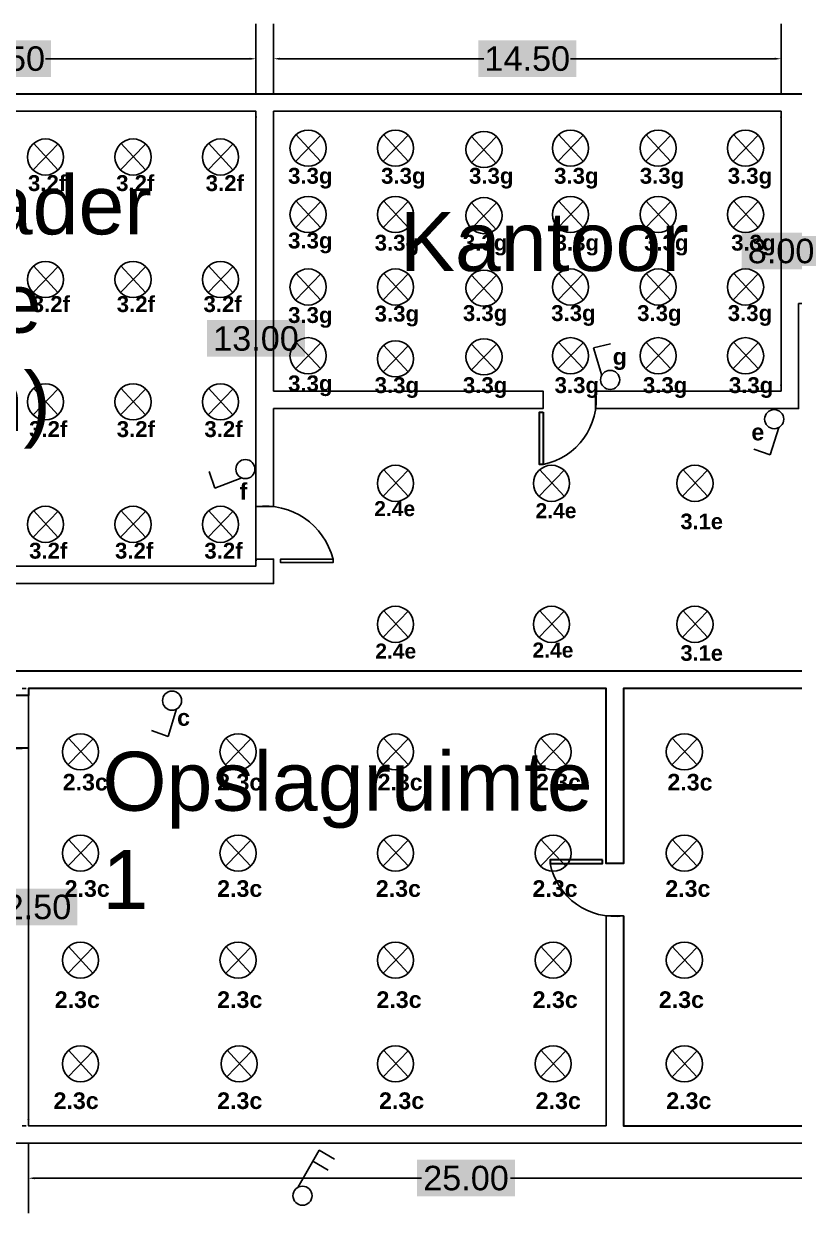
# Model space of a CAD drawing. Header units: inches. Extents: x 13 to 217, y 23 to 57.
# Drawn here: x 44.28 to 66.29, y 23.48 to 57.48 of the extents above; entities that cross this region are included whole.
import ezdxf

# ---------------------------------------------------------------- set-up
doc = ezdxf.new("R2010")
doc.units = ezdxf.units.IN
doc.header["$MEASUREMENT"] = 0
for name, color, linetype in [('Layer1', 250, 'Continuous'), ('Layer2', 3, 'Continuous'), ('Layer3', 140, 'Continuous')]:
    doc.layers.add(name, color=color, linetype=linetype)
doc.styles.get("Standard").update_dxf_attribs({"font": 'arial.ttf'})
doc.dimstyles.get("Standard").update_dxf_attribs({"dimtxt": 0.7, "dimasz": 0.18, "dimexe": 0.18, "dimexo": 0.0625, "dimgap": 0.09, "dimtad": 0, "dimtih": 1, "dimtoh": 1, "dimzin": 0, "dimdsep": 46, "dimtxsty": 'Standard', "dimcen": 0.09, "dimclrt": 250, "dimadec": 0, "dimazin": 0, "dimtfac": 1, "dimtofl": 0, "dimtmove": 0, "dimatfit": 3, "dimfxl": 1, "dimtfill": 2, "dimtfillclr": 1, "dimtolj": 1, "dimtzin": 0, "dimarcsym": 0})

# ---------------------------------------------------------------- blocks, each defined once
blk = doc.blocks.new('*D2')
at = {"layer": 'Defpoints', "color": 0, "transparency": 16777216}
for p in [(44.412, 24.479), (69.412, 24.479), (69.412, 24.479)]:
    blk.add_point(p, dxfattribs=at)
at = {"layer": 'Layer2', "color": 0, "lineweight": -2, "transparency": 16777216}
for p, q in [((44.412, 24.541), (44.412, 24.659)), ((69.412, 24.541), (69.412, 24.659)), ((44.592, 24.479), (55.636, 24.479)), ((69.232, 24.479), (58.187, 24.479))]:
    blk.add_line(p, q, dxfattribs=at)
at = {"layer": 'Layer2', "color": 0, "transparency": 16777216}
for points in [[(44.592, 24.509), (44.592, 24.449), (44.412, 24.479)], [(69.232, 24.509), (69.232, 24.449), (69.412, 24.479)]]:
    blk.add_solid(points, dxfattribs=at)
at = {"layer": 'Layer2', "color": 250, "transparency": 16777216, "insert": (56.912, 24.479), "char_height": 0.7, "attachment_point": 5, "bg_fill": 1, "box_fill_scale": 1.25, "bg_fill_color": 1, "bg_fill_transparency": 0}
blk.add_mtext('\\A1;25.00', dxfattribs=at)
blk = doc.blocks.new('*D22')
at = {"layer": 'Defpoints', "color": 0, "transparency": 16777216}
for p in [(51.412, 56.479), (51.412, 56.479), (65.912, 56.479)]:
    blk.add_point(p, dxfattribs=at)
at = {"layer": 'Layer2', "color": 0, "lineweight": -2, "transparency": 16777216}
for p, q in [((51.412, 56.541), (51.412, 56.659)), ((51.592, 56.479), (57.425, 56.479)), ((65.732, 56.479), (59.899, 56.479)), ((65.912, 56.541), (65.912, 56.659))]:
    blk.add_line(p, q, dxfattribs=at)
at = {"layer": 'Layer2', "color": 0, "transparency": 16777216}
for points in [[(51.592, 56.509), (51.592, 56.449), (51.412, 56.479)], [(65.732, 56.509), (65.732, 56.449), (65.912, 56.479)]]:
    blk.add_solid(points, dxfattribs=at)
at = {"layer": 'Layer2', "color": 250, "transparency": 16777216, "insert": (58.662, 56.479), "char_height": 0.7, "attachment_point": 5, "bg_fill": 1, "box_fill_scale": 1.25, "bg_fill_color": 1, "bg_fill_transparency": 0}
blk.add_mtext('\\A1;14.50', dxfattribs=at)
blk = doc.blocks.new('*D23')
at = {"layer": 'Defpoints', "color": 0, "transparency": 16777216}
for p in [(36.412, 56.479), (36.412, 56.479), (50.912, 56.479)]:
    blk.add_point(p, dxfattribs=at)
at = {"layer": 'Layer2', "color": 0, "lineweight": -2, "transparency": 16777216}
for p, q in [((36.412, 56.541), (36.412, 56.659)), ((36.592, 56.479), (42.425, 56.479)), ((50.732, 56.479), (44.899, 56.479)), ((50.912, 56.541), (50.912, 56.659))]:
    blk.add_line(p, q, dxfattribs=at)
at = {"layer": 'Layer2', "color": 0, "transparency": 16777216}
for points in [[(36.592, 56.509), (36.592, 56.449), (36.412, 56.479)], [(50.732, 56.509), (50.732, 56.449), (50.912, 56.479)]]:
    blk.add_solid(points, dxfattribs=at)
at = {"layer": 'Layer2', "color": 250, "transparency": 16777216, "insert": (43.662, 56.479), "char_height": 0.7, "attachment_point": 5, "bg_fill": 1, "box_fill_scale": 1.25, "bg_fill_color": 1, "bg_fill_transparency": 0}
blk.add_mtext('\\A1;14.50', dxfattribs=at)
blk = doc.blocks.new('*D28')
at = {"layer": 'Defpoints', "color": 0, "transparency": 16777216}
for p in [(50.912, 54.979), (50.912, 41.979), (50.912, 41.979)]:
    blk.add_point(p, dxfattribs=at)
at = {"layer": 'Layer2', "color": 0, "lineweight": -2, "transparency": 16777216}
for p, q in [((50.849, 54.979), (50.732, 54.979)), ((50.912, 54.799), (50.912, 48.926)), ((50.912, 42.159), (50.912, 48.031)), ((50.849, 41.979), (50.732, 41.979))]:
    blk.add_line(p, q, dxfattribs=at)
at = {"layer": 'Layer2', "color": 0, "transparency": 16777216}
for points in [[(50.882, 54.799), (50.942, 54.799), (50.912, 54.979)], [(50.882, 42.159), (50.942, 42.159), (50.912, 41.979)]]:
    blk.add_solid(points, dxfattribs=at)
at = {"layer": 'Layer2', "color": 250, "transparency": 16777216, "insert": (50.912, 48.479), "char_height": 0.7, "attachment_point": 5, "bg_fill": 1, "box_fill_scale": 1.25, "bg_fill_color": 1, "bg_fill_transparency": 0}
blk.add_mtext('\\A1;13.00', dxfattribs=at)
blk = doc.blocks.new('*D29')
at = {"layer": 'Defpoints', "color": 0, "transparency": 16777216}
for p in [(65.912, 54.979), (65.912, 46.979), (65.912, 46.979)]:
    blk.add_point(p, dxfattribs=at)
at = {"layer": 'Layer2', "color": 0, "lineweight": -2, "transparency": 16777216}
for p, q in [((65.849, 54.979), (65.732, 54.979)), ((65.912, 54.799), (65.912, 51.426)), ((65.912, 47.159), (65.912, 50.531)), ((65.849, 46.979), (65.732, 46.979))]:
    blk.add_line(p, q, dxfattribs=at)
at = {"layer": 'Layer2', "color": 0, "transparency": 16777216}
for points in [[(65.882, 54.799), (65.942, 54.799), (65.912, 54.979)], [(65.882, 47.159), (65.942, 47.159), (65.912, 46.979)]]:
    blk.add_solid(points, dxfattribs=at)
at = {"layer": 'Layer2', "color": 250, "transparency": 16777216, "insert": (65.912, 50.979), "char_height": 0.7, "attachment_point": 5, "bg_fill": 1, "box_fill_scale": 1.25, "bg_fill_color": 1, "bg_fill_transparency": 0}
blk.add_mtext('\\A1;8.00', dxfattribs=at)
blk = doc.blocks.new('*D32')
at = {"layer": 'Defpoints', "color": 0, "transparency": 16777216}
for p in [(44.412, 38.479), (44.412, 38.479), (44.412, 25.979)]:
    blk.add_point(p, dxfattribs=at)
at = {"layer": 'Layer2', "color": 0, "lineweight": -2, "transparency": 16777216}
for p, q in [((44.349, 38.479), (44.232, 38.479)), ((44.412, 38.299), (44.412, 32.676)), ((44.412, 26.159), (44.412, 31.781)), ((44.349, 25.979), (44.232, 25.979))]:
    blk.add_line(p, q, dxfattribs=at)
at = {"layer": 'Layer2', "color": 0, "transparency": 16777216}
for points in [[(44.382, 38.299), (44.442, 38.299), (44.412, 38.479)], [(44.382, 26.159), (44.442, 26.159), (44.412, 25.979)]]:
    blk.add_solid(points, dxfattribs=at)
at = {"layer": 'Layer2', "color": 250, "transparency": 16777216, "insert": (44.412, 32.229), "char_height": 0.7, "attachment_point": 5, "bg_fill": 1, "box_fill_scale": 1.25, "bg_fill_color": 1, "bg_fill_transparency": 0}
blk.add_mtext('\\A1;12.50', dxfattribs=at)
blk = doc.blocks.new('lamp')
at = {"layer": 'Layer2'}
for p, q in [((17.965, 64.374), (17.965, 64.374)), ((17.701, 64.269), (18.223, 63.728)), ((17.705, 63.728), (18.219, 64.283)), ((17.965, 63.62), (17.965, 63.62)), ((17.965, 63.62), (17.965, 63.62))]:
    blk.add_line(p, q, dxfattribs=at)
blk.add_circle((17.965, 63.997), 0.377, dxfattribs=at)
blk = doc.blocks.new('c')
at = {"color": 114, "true_color": 0x139b48}
blk.add_line((52.536, 22.732), (52.156, 22.005), dxfattribs=at)
at = {"layer": 'Layer3', "color": 114, "true_color": 0x139b48}
blk.add_line((52.536, 22.732), (52.969, 22.482), dxfattribs=at)
blk.add_circle((52.241, 21.748), 0.273, dxfattribs=at)

msp = doc.modelspace()

# ---------------------------------------------------------------- linework, layer by layer
for p, q in [((50.912, 55.479), (50.912, 57.479)), ((51.412, 55.479), (51.412, 57.479)), ((65.912, 55.479), (65.912, 57.479)), ((44.412, 25.479), (44.412, 23.479))]:
    msp.add_line(p, q)
at = {"lineweight": 30}
for points in [[(15.412, 54.979), (15.412, 48.979), (24.617, 48.979), (24.617, 48.479), (15.412, 48.479), (15.412, 43.979), (14.912, 43.979), (14.912, 55.479), (214.912, 55.479), (214.912, 44.479), (214.412, 44.479), (214.412, 49.479), (208.862, 49.479), (208.862, 49.979, -0.395447), (207.362, 47.879), (207.362, 49.379), (207.262, 49.379), (207.262, 47.879), (207.362, 47.879)], [(37.112, 35.579, -0.395447), (38.612, 33.479), (38.612, 33.979), (43.912, 33.979), (43.912, 36.779), (44.412, 36.779, -0.375735), (42.312, 38.179)]]:
    msp.add_lwpolyline(points, format="xyb", dxfattribs=at)
msp.add_lwpolyline([(50.912, 43.679), (50.912, 54.979), (36.412, 54.979), (36.412, 46.479), (36.412, 43.679)])
for points in [[(53.112, 42.179), (53.112, 42.079), (51.612, 42.079), (51.612, 42.179), (53.112, 42.179, 0.378105), (50.912, 43.679), (51.412, 43.679), (51.412, 46.479), (56.712, 46.479), (59.112, 46.479), (59.112, 46.979), (56.712, 46.979), (51.412, 46.979), (51.412, 54.979), (65.912, 54.979), (65.912, 46.979), (60.612, 46.979)], [(72.962, 47.879, -0.395447), (71.462, 49.979), (71.462, 49.479), (66.412, 49.479), (66.412, 46.479), (60.612, 46.479), (60.612, 46.979, -0.395447), (59.112, 44.879)], [(13.312, 43.879, 0.395447), (15.412, 42.379), (14.912, 42.379), (14.912, 38.679), (14.912, 37.179), (14.912, 25.479), (172.709, 25.479), (202.709, 25.479), (214.912, 25.479), (214.912, 42.979), (214.412, 42.979, 0.395447), (216.512, 44.479)], [(44.412, 36.779), (44.412, 33.979), (44.412, 25.979), (60.912, 25.979), (60.912, 31.979), (61.412, 31.979, -0.395447), (59.312, 33.479)]]:
    msp.add_lwpolyline(points, format="xyb")
for points in [[(59.112, 46.379), (59.112, 44.879), (59.012, 44.879), (59.012, 46.379), (59.112, 46.379)], [(69.412, 38.479), (61.412, 38.479), (61.412, 33.479), (60.912, 33.479), (60.912, 38.479), (44.412, 38.479), (44.412, 38.279), (43.912, 38.279), (43.912, 38.979), (44.412, 38.979), (60.912, 38.979), (61.412, 38.979), (69.412, 38.979)], [(60.812, 33.579), (59.312, 33.579), (59.312, 33.479), (60.812, 33.479), (60.812, 33.579)], [(61.412, 31.979), (61.412, 25.979), (69.412, 25.979)]]:
    msp.add_lwpolyline(points, dxfattribs=at)
msp.add_lwpolyline([(35.912, 41.479), (35.912, 42.179), (36.412, 42.179), (36.412, 41.979), (50.912, 41.979), (50.912, 42.179), (51.412, 42.179), (51.412, 41.479)], close=True)
at = {"layer": 'Layer3'}
msp.add_line((52.536, 24.962), (52.969, 24.712), dxfattribs=at)
msp.add_lwpolyline([(52.105, 24.215), (52.718, 25.278), (53.151, 25.028)], dxfattribs=at)
msp.add_circle((52.241, 23.979), 0.273, dxfattribs=at)

# ---------------------------------------------------------------- block references
for p, xscale, yscale, zscale, rotation in [((76.991, -33.684), -1.368883222726415, 1.368883222726415, 1.368883222726415, 359.9999999999968), ((79.491, -33.684), -1.368883222726415, 1.368883222726415, 1.368883222726415, 359.9999999999968), ((32.833, 141.491), -1.368883222726389, 1.368883222726389, 1.368883222726389, 180), ((84.491, -33.684), -1.368883222726415, 1.368883222726415, 1.368883222726415, 359.9999999999968), ((86.991, -33.684), -1.368883222726415, 1.368883222726415, 1.368883222726415, 359.9999999999968), ((89.491, -33.684), -1.368883222726415, 1.368883222726415, 1.368883222726415, 359.9999999999969), ((69.491, -33.934), -1.368883222726335, 1.368883222726335, 1.368883222726334, 359.9999999999973), ((71.991, -33.934), -1.368883222726389, 1.368883222726389, 1.368883222726389, 359.9999999999982), ((74.491, -33.934), -1.368883222726415, 1.368883222726415, 1.368883222726415, 359.9999999999968), ((76.991, -35.576), -1.368883222726415, 1.368883222726415, 1.368883222726415, 359.9999999999968), ((79.491, -35.576), -1.368883222726415, 1.368883222726415, 1.368883222726415, 359.9999999999968), ((32.833, 139.599), -1.368883222726389, 1.368883222726389, 1.368883222726389, 180), ((84.491, -35.576), -1.368883222726415, 1.368883222726415, 1.368883222726415, 359.9999999999968), ((86.991, -35.576), -1.368883222726415, 1.368883222726415, 1.368883222726415, 359.9999999999968), ((89.491, -35.576), -1.368883222726415, 1.368883222726415, 1.368883222726415, 359.9999999999969), ((69.491, -37.434), -1.368883222726361, 1.368883222726361, 1.368883222726361, 359.9999999999975), ((71.991, -37.434), -1.368883222726416, 1.368883222726416, 1.368883222726415, 359.9999999999973), ((74.491, -37.434), -1.368883222726416, 1.368883222726416, 1.368883222726415, 359.9999999999973), ((76.991, -37.65), -1.368883222726415, 1.368883222726415, 1.368883222726415, 359.9999999999968), ((79.491, -37.65), -1.368883222726415, 1.368883222726415, 1.368883222726415, 359.9999999999968), ((32.833, 137.525), -1.368883222726389, 1.368883222726389, 1.368883222726389, 180), ((84.491, -37.65), -1.368883222726415, 1.368883222726415, 1.368883222726415, 359.9999999999968), ((86.991, -37.65), -1.368883222726415, 1.368883222726415, 1.368883222726415, 359.9999999999968), ((89.491, -37.65), -1.368883222726415, 1.368883222726415, 1.368883222726415, 359.9999999999969), ((76.991, -39.614), -1.368883222726415, 1.368883222726415, 1.368883222726415, 359.9999999999968), ((79.491, -39.705), -1.368883222726415, 1.368883222726415, 1.368883222726415, 359.9999999999968), ((32.833, 135.56), -1.368883222726389, 1.368883222726389, 1.368883222726389, 180), ((84.491, -39.614), -1.368883222726415, 1.368883222726415, 1.368883222726415, 359.9999999999968), ((86.991, -39.614), -1.368883222726415, 1.368883222726415, 1.368883222726415, 359.9999999999968), ((89.491, -39.614), -1.368883222726415, 1.368883222726415, 1.368883222726415, 359.9999999999969), ((69.491, -40.934), -1.368883222726361, 1.368883222726361, 1.368883222726361, 359.9999999999974), ((71.991, -40.934), -1.368883222726416, 1.368883222726416, 1.368883222726415, 359.9999999999973), ((74.491, -40.934), -1.368883222726416, 1.368883222726416, 1.368883222726415, 359.9999999999973), ((79.491, -43.262), -1.368883222726415, 1.368883222726415, 1.368883222726415, 359.9999999999968), ((83.948, -43.262), -1.368883222726415, 1.368883222726415, 1.368883222726415, 359.9999999999968), ((88.044, -43.262), -1.368883222726415, 1.368883222726415, 1.368883222726415, 359.9999999999968), ((69.491, -44.434), -1.368883222726361, 1.368883222726361, 1.368883222726361, 359.999999999997), ((71.991, -44.434), -1.368883222726415, 1.368883222726415, 1.368883222726415, 359.9999999999968), ((74.491, -44.434), -1.368883222726415, 1.368883222726415, 1.368883222726415, 359.9999999999968), ((79.491, -47.292), -1.368883222726415, 1.368883222726415, 1.368883222726415, 359.9999999999968), ((83.948, -47.292), -1.368883222726415, 1.368883222726415, 1.368883222726415, 359.9999999999968), ((88.044, -47.292), -1.368883222726415, 1.368883222726415, 1.368883222726415, 359.9999999999968), ((70.491, -50.934), -1.368883222726361, 1.368883222726361, 1.368883222726361, 359.9999999999974), ((74.991, -50.934), -1.368883222726416, 1.368883222726416, 1.368883222726415, 359.9999999999973), ((79.491, -50.934), -1.368883222726416, 1.368883222726416, 1.368883222726415, 359.9999999999973), ((83.991, -50.934), -1.368883222726416, 1.368883222726416, 1.368883222726415, 359.9999999999973), ((87.741, -50.934), -1.368883222726415, 1.368883222726415, 1.368883222726415, 359.9999999999968), ((70.491, -53.832), -1.368883222726361, 1.368883222726361, 1.368883222726361, 359.9999999999974), ((74.991, -53.832), -1.368883222726416, 1.368883222726416, 1.368883222726415, 359.9999999999973), ((79.491, -53.832), -1.368883222726416, 1.368883222726416, 1.368883222726415, 359.9999999999973), ((83.991, -53.832), -1.368883222726416, 1.368883222726416, 1.368883222726415, 359.9999999999973), ((87.741, -53.832), -1.368883222726415, 1.368883222726415, 1.368883222726415, 359.9999999999968), ((70.491, -56.892), -1.368883222726361, 1.368883222726361, 1.368883222726361, 359.9999999999974), ((74.991, -56.892), -1.368883222726416, 1.368883222726416, 1.368883222726415, 359.9999999999973), ((79.491, -56.892), -1.368883222726416, 1.368883222726416, 1.368883222726415, 359.9999999999973), ((83.991, -56.892), -1.368883222726416, 1.368883222726416, 1.368883222726415, 359.9999999999973), ((87.741, -56.892), -1.368883222726415, 1.368883222726415, 1.368883222726415, 359.9999999999968), ((70.491, -59.856), -1.368883222726361, 1.368883222726361, 1.368883222726361, 359.9999999999974), ((75.024, -59.856), -1.368883222726361, 1.368883222726361, 1.368883222726361, 359.9999999999974), ((79.491, -59.856), -1.368883222726416, 1.368883222726416, 1.368883222726415, 359.9999999999973), ((83.991, -59.856), -1.368883222726416, 1.368883222726416, 1.368883222726415, 359.9999999999973), ((87.741, -59.856), -1.368883222726415, 1.368883222726415, 1.368883222726415, 359.9999999999968)]:
    msp.add_blockref('lamp', p, dxfattribs=dict(xscale=xscale, yscale=yscale, zscale=zscale, rotation=rotation))
for p, rotation in [((38.63, -4.666), 44.08081953067726), ((113.159, 77.018), 190.4244637431981), ((104.183, 26.531), 138.617198197394), ((95.957, 68.972), 190.4244637431981)]:
    msp.add_blockref('c', p, dxfattribs=dict(rotation=rotation))

# ---------------------------------------------------------------- texts
at = {"attachment_point": 1}
for s, width, gutter_width, insert, char_height in [('{\\fArial|b1|i0|c0|p34;\\C85;\\c4766296;3.2f}', 3.49942, 2.269, (44.398, 53.152), 0.45387), ('{\\fArial|b1|i0|c0|p34;\\C85;\\c4766296;3.2f}', 3.49942, 2.269, (46.917, 53.152), 0.45387), ('{\\fArial|b1|i0|c0|p34;\\C85;\\c4766296;3.2f}', 3.49942, 2.269, (49.474, 53.152), 0.45387), ('{\\fArial|b1|i0|c0|p34;\\C85;\\c4766296;3.3g}', 3.49942, 2.269, (51.829, 53.361), 0.45387), ('{\\fArial|b1|i0|c0|p34;\\C85;\\c4766296;3.3g}', 3.49942, 2.269, (54.486, 53.361), 0.45387), ('{\\fArial|b1|i0|c0|p34;\\C85;\\c4766296;3.3g}', 3.49942, 2.269, (56.998, 53.361), 0.45387), ('{\\fArial|b1|i0|c0|p34;\\C85;\\c4766296;3.3g}', 3.49942, 2.269, (59.429, 53.361), 0.45387), ('{\\fArial|b1|i0|c0|p34;\\C85;\\c4766296;3.3g}', 3.49942, 2.269, (61.877, 53.361), 0.45387), ('{\\fArial|b1|i0|c0|p34;\\C85;\\c4766296;3.3g}', 3.49942, 2.269, (64.389, 53.361), 0.45387), ('{\\fArial|b1|i0|c0|p34;\\C85;\\c4766296;3.3g}', 3.49942, 2.269, (51.829, 51.511), 0.45387), ('{\\fArial|b1|i0|c0|p34;\\C85;\\c4766296;3.3g}', 3.49942, 2.269, (54.302, 51.449), 0.45387), ('{\\fArial|b1|i0|c0|p34;\\C85;\\c4766296;3.3g}', 3.49942, 2.269, (56.823, 51.449), 0.45387), ('{\\fArial|b1|i0|c0|p34;\\C85;\\c4766296;3.3g}', 3.49942, 2.269, (59.443, 51.449), 0.45387), ('{\\fArial|b1|i0|c0|p34;\\C85;\\c4766296;3.3g}', 3.49942, 2.269, (61.998, 51.449), 0.45387), ('{\\fArial|b1|i0|c0|p34;\\C85;\\c4766296;3.3g}', 3.49942, 2.269, (64.487, 51.449), 0.45387), ('{\\fArial|b1|i0|c0|p34;\\C85;\\c4766296;3.2f}', 3.49942, 2.269, (44.506, 49.693), 0.45387), ('{\\fArial|b1|i0|c0|p34;\\C85;\\c4766296;3.2f}', 3.49942, 2.269, (46.934, 49.693), 0.45387), ('{\\fArial|b1|i0|c0|p34;\\C85;\\c4766296;3.2f}', 3.49942, 2.269, (49.412, 49.693), 0.45387), ('{\\fArial|b1|i0|c0|p34;\\C85;\\c4766296;3.3g}', 3.49942, 2.269, (51.829, 49.381), 0.45387), ('{\\fArial|b1|i0|c0|p34;\\C85;\\c4766296;3.3g}', 3.49942, 2.269, (54.302, 49.421), 0.45387), ('{\\fArial|b1|i0|c0|p34;\\C85;\\c4766296;3.3g}', 3.49942, 2.269, (56.823, 49.437), 0.45387), ('{\\fArial|b1|i0|c0|p34;\\C85;\\c4766296;3.3g}', 3.49942, 2.269, (59.345, 49.437), 0.45387), ('{\\fArial|b1|i0|c0|p34;\\C85;\\c4766296;3.3g}', 3.49942, 2.269, (61.801, 49.437), 0.45387), ('{\\fArial|b1|i0|c0|p34;\\C85;\\c4766296;3.3g}', 3.49942, 2.269, (64.389, 49.437), 0.45387), ('{\\fArial|b1|i0|c0|p34;\\C114;\\c4758291;g}', 4.84335, 2.373, (61.102, 48.203), 0.47458), ('{\\fArial|b1|i0|c0|p34;\\C85;\\c4766296;3.3g}', 3.49942, 2.269, (51.829, 47.427), 0.45387), ('{\\fArial|b1|i0|c0|p34;\\C85;\\c4766296;3.3g}', 3.49942, 2.269, (54.302, 47.377), 0.45387), ('{\\fArial|b1|i0|c0|p34;\\C85;\\c4766296;3.3g}', 3.49942, 2.269, (56.823, 47.377), 0.45387), ('{\\fArial|b1|i0|c0|p34;\\C85;\\c4766296;3.3g}', 3.49942, 2.269, (59.443, 47.377), 0.45387), ('{\\fArial|b1|i0|c0|p34;\\C85;\\c4766296;3.3g}', 3.49942, 2.269, (61.965, 47.377), 0.45387), ('{\\fArial|b1|i0|c0|p34;\\C85;\\c4766296;3.3g}', 3.49942, 2.269, (64.421, 47.377), 0.45387), ('{\\fArial|b1|i0|c0|p34;\\C85;\\c4766296;3.2f}', 3.49942, 2.269, (44.431, 46.119), 0.45387), ('{\\fArial|b1|i0|c0|p34;\\C85;\\c4766296;3.2f}', 3.49942, 2.269, (46.934, 46.119), 0.45387), ('{\\fArial|b1|i0|c0|p34;\\C85;\\c4766296;3.2f}', 3.49942, 2.269, (49.437, 46.119), 0.45387), ('{\\fArial|b1|i0|c0|p34;\\C114;\\c4758291;e}', 4.84335, 2.373, (65.063, 46.045), 0.47458), ('{\\fArial|b1|i0|c0|p34;\\C114;\\c4758291;f}', 4.84335, 2.373, (50.442, 44.348), 0.47458), ('{\\fArial|b1|i0|c0|p34;\\C85;\\c4766296;2.4e}', 3.40455, 2.149, (54.29, 43.834), 0.42978), ('{\\fArial|b1|i0|c0|p34;\\C85;\\c4766296;2.4e}', 3.40455, 2.149, (58.898, 43.776), 0.42978), ('{\\fArial|b1|i0|c0|p34;\\C85;\\c4766296;3.1e}', 4.68792, 2.233, (63.037, 43.478), 0.44667), ('{\\fArial|b1|i0|c0|p34;\\C85;\\c4766296;3.2f}', 3.49942, 2.269, (44.431, 42.644), 0.45387), ('{\\fArial|b1|i0|c0|p34;\\C85;\\c4766296;3.2f}', 3.49942, 2.269, (46.884, 42.644), 0.45387), ('{\\fArial|b1|i0|c0|p34;\\C85;\\c4766296;3.2f}', 3.49942, 2.269, (49.437, 42.644), 0.45387), ('{\\fArial|b1|i0|c0|p34;\\C85;\\c4766296;2.4e}', 3.40455, 2.149, (58.81, 39.791), 0.42978), ('{\\fArial|b1|i0|c0|p34;\\C85;\\c4766296;2.4e}', 3.40455, 2.149, (54.32, 39.762), 0.42978), ('{\\fArial|b1|i0|c0|p34;\\C85;\\c4766296;3.1e}', 4.68792, 2.233, (63.037, 39.716), 0.44667), ('{\\fArial|b1|i0|c0|p34;\\C114;\\c4758291;c}', 4.84335, 2.373, (48.659, 37.887), 0.47458), ('{\\fArial|b1|i0|c0|p34;\\C85;\\c4766296;2.3c}', 4.84335, 2.373, (45.39, 36.038), 0.47458), ('{\\fArial|b1|i0|c0|p34;\\C85;\\c4766296;2.3c}', 4.84335, 2.373, (49.802, 36.038), 0.47458), ('{\\fArial|b1|i0|c0|p34;\\C85;\\c4766296;2.3c}', 4.84335, 2.373, (54.384, 36.038), 0.47458), ('{\\fArial|b1|i0|c0|p34;\\C85;\\c4766296;2.3c}', 4.84335, 2.373, (58.908, 36.038), 0.47458), ('{\\fArial|b1|i0|c0|p34;\\C85;\\c4766296;2.3c}', 4.84335, 2.373, (62.664, 36.038), 0.47458), ('{\\fArial|b1|i0|c0|p34;\\C85;\\c4766296;2.3c}', 4.84335, 2.373, (45.445, 32.997), 0.47458), ('{\\fArial|b1|i0|c0|p34;\\C85;\\c4766296;2.3c}', 4.84335, 2.373, (49.802, 32.997), 0.47458), ('{\\fArial|b1|i0|c0|p34;\\C85;\\c4766296;2.3c}', 4.84335, 2.373, (54.335, 32.997), 0.47458), ('{\\fArial|b1|i0|c0|p34;\\C85;\\c4766296;2.3c}', 4.84335, 2.373, (58.81, 32.997), 0.47458), ('{\\fArial|b1|i0|c0|p34;\\C85;\\c4766296;2.3c}', 4.84335, 2.373, (62.603, 32.997), 0.47458), ('{\\fArial|b1|i0|c0|p34;\\C85;\\c4766296;2.3c}', 4.84335, 2.373, (45.163, 29.821), 0.47458), ('{\\fArial|b1|i0|c0|p34;\\C85;\\c4766296;2.3c}', 4.84335, 2.373, (49.802, 29.821), 0.47458), ('{\\fArial|b1|i0|c0|p34;\\C85;\\c4766296;2.3c}', 4.84335, 2.373, (54.353, 29.821), 0.47458), ('{\\fArial|b1|i0|c0|p34;\\C85;\\c4766296;2.3c}', 4.84335, 2.373, (58.814, 29.821), 0.47458), ('{\\fArial|b1|i0|c0|p34;\\C85;\\c4766296;2.3c}', 4.84335, 2.373, (62.42, 29.821), 0.47458), ('{\\fArial|b1|i0|c0|p34;\\C85;\\c4766296;2.3c}', 4.84335, 2.373, (45.128, 26.933), 0.47458), ('{\\fArial|b1|i0|c0|p34;\\C85;\\c4766296;2.3c}', 4.84335, 2.373, (49.802, 26.933), 0.47458), ('{\\fArial|b1|i0|c0|p34;\\C85;\\c4766296;2.3c}', 4.84335, 2.373, (54.427, 26.933), 0.47458), ('{\\fArial|b1|i0|c0|p34;\\C85;\\c4766296;2.3c}', 4.84335, 2.373, (58.902, 26.933), 0.47458), ('{\\fArial|b1|i0|c0|p34;\\C85;\\c4766296;2.3c}', 4.84335, 2.373, (62.631, 26.933), 0.47458)]:
    msp.add_mtext_dynamic_manual_height_columns(s, width=width, gutter_width=gutter_width, heights=[0], dxfattribs=dict(at, insert=insert, char_height=char_height))
at = {"layer": 'Layer1', "lineweight": 30, "attachment_point": 1}
for s, insert, char_height in [('Vergader\\Pruimte\\P(Klein)', (38.246, 53.145), 1.686), ('Kantoor', (55.024, 52.098), 1.686), ('Opslagruimte\\P1', (46.525, 36.67), 1.68601)]:
    msp.add_mtext(s, dxfattribs=dict(at, insert=insert, char_height=char_height))

# ---------------------------------------------------------------- dimensions: what is measured, and where the dimension line sits
at = {"layer": 'Layer2'}
for base, p1, p2, picture, middle in [((36.412, 56.479), (50.912, 56.479), (36.412, 56.479), '*D23', (43.662, 56.479)), ((51.412, 56.479), (65.912, 56.479), (51.412, 56.479), '*D22', (58.662, 56.479)), ((69.412, 24.479), (44.412, 24.479), (69.412, 24.479), '*D2', (56.912, 24.479))]:
    dim = msp.add_linear_dim(base=base, p1=p1, p2=p2, dimstyle='Standard', dxfattribs=at)
    dim.commit()
    dim.dimension.update_dxf_attribs({"geometry": picture, "text_midpoint": middle})
for base, p1, p2, picture, middle in [((50.912, 41.979), (50.912, 54.979), (50.912, 41.979), '*D28', (50.912, 48.479)), ((65.912, 46.979), (65.912, 54.979), (65.912, 46.979), '*D29', (65.912, 50.979)), ((44.412, 38.479), (44.412, 25.979), (44.412, 38.479), '*D32', (44.412, 32.229))]:
    dim = msp.add_linear_dim(base=base, p1=p1, p2=p2, angle=90, dimstyle='Standard', dxfattribs=at)
    dim.commit()
    dim.dimension.update_dxf_attribs({"geometry": picture, "text_midpoint": middle})

doc.saveas('drawing.dxf')
